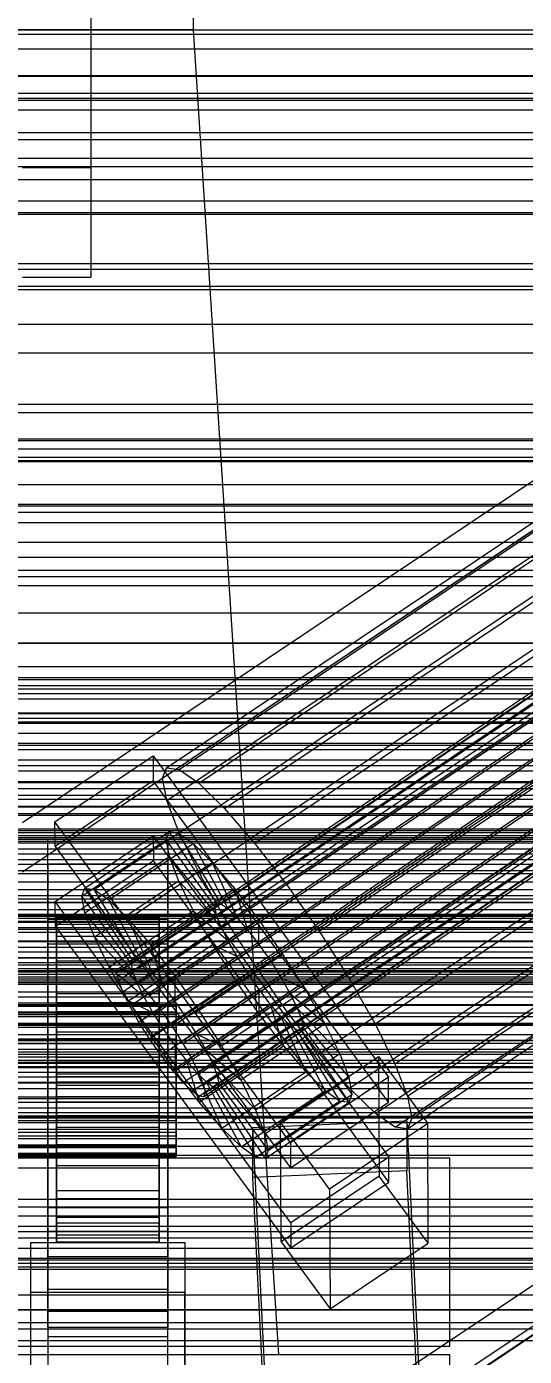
# Model space of a CAD drawing. Header units: millimetres. Extents: x -1970 to 34302, y -80068 to 6837.
# Drawn here: x 130.5 to 188.7, y -34885.2 to -34729.6 of the extents above; entities that cross this region are included whole.
import ezdxf

# ---------------------------------------------------------------- set-up
doc = ezdxf.new("R2010")
doc.units = ezdxf.units.MM
for name, color, linetype, lineweight in [('COTAS_O', 1, 'Continuous', 0), ('frontal_briquetadora', 7, 'Continuous', 0), ('frontal_C01', 7, 'Continuous', 0), ('frontal_C02', 7, 'Continuous', 0), ('frontal_C05', 7, 'Continuous', 0), ('frontal_C05-C07', 7, 'Continuous', 0), ('frontal_C07', 7, 'Continuous', 0), ('frontal_mezcladora', 7, 'Continuous', 0), ('frontal_tolva_provisional', 7, 'Continuous', 0)]:
    doc.layers.add(name, color=color, linetype=linetype, lineweight=lineweight)
doc.dimstyles.new('R19_100', dxfattribs={"dimtxt": 250, "dimasz": 150, "dimexe": 150, "dimexo": 80, "dimgap": 100, "dimtad": 1, "dimtih": 1, "dimtoh": 1, "dimdsep": 46, "dimcen": 0.09, "dimadec": 0, "dimazin": 0, "dimtfac": 1, "dimtdec": 4, "dimtofl": 0, "dimtmove": 0, "dimatfit": 3, "dimfxl": 1, "dimtolj": 1, "dimtzin": 0, "dimarcsym": 0})

# ---------------------------------------------------------------- blocks, each defined once
blk = doc.blocks.new('*D38')
at = {"layer": 'COTAS_O', "color": 0, "lineweight": -2, "transparency": 16777216}
for p, q in [((-570, -33700), (200, -33700)), ((50, -34750), (50, -33850)), ((-570, -34900), (200, -34900))]:
    blk.add_line(p, q, dxfattribs=at)
at = {"layer": 'COTAS_O', "color": 0, "transparency": 16777216}
for points in [[(25, -33850), (75, -33850), (50, -33700)], [(25, -34750), (75, -34750), (50, -34900)]]:
    blk.add_solid(points, dxfattribs=at)
at = {"layer": 'Defpoints', "color": 0, "transparency": 16777216}
for p in [(-650, -33700), (50, -33700), (-650, -34900)]:
    blk.add_point(p, dxfattribs=at)
blk = doc.blocks.new('*D39')
at = {"layer": 'COTAS_O', "color": 0, "lineweight": -2, "transparency": 16777216}
for p, q in [((-650, -34820), (-650, -34050)), ((650, -34820), (650, -34050)), ((-500, -34200), (500, -34200))]:
    blk.add_line(p, q, dxfattribs=at)
at = {"layer": 'COTAS_O', "color": 0, "transparency": 16777216}
for points in [[(-500, -34175), (-500, -34225), (-650, -34200)], [(500, -34175), (500, -34225), (650, -34200)]]:
    blk.add_solid(points, dxfattribs=at)
at = {"layer": 'Defpoints', "color": 0, "transparency": 16777216}
for p in [(650, -34200), (-650, -34900), (650, -34900)]:
    blk.add_point(p, dxfattribs=at)

msp = doc.modelspace()

# ---------------------------------------------------------------- linework, layer by layer
at = {"layer": 'frontal_briquetadora'}
for p, q in [((-210, -34750), (210, -34750)), ((-490, -34760), (490, -34760)), ((-490, -34760), (340, -34760))]:
    msp.add_line(p, q, dxfattribs=at)
at = {"layer": 'frontal_C01'}
for p, q in [((430, -34730.537), (-430, -34730.537)), ((-425, -34735.426), (425, -34735.426)), ((430, -34780.537), (-430, -34780.537)), ((430, -34785.537), (-430, -34785.537)), ((146.383, -34911.551), (330.692, -34788.553)), ((146.872, -34910.225), (331.181, -34787.227)), ((148.32, -34910.34), (332.629, -34787.342)), ((-311.15, -34807.113), (311.15, -34807.113)), ((-311.15, -34807.665), (311.15, -34807.665)), ((-311.15, -34808.289), (311.15, -34808.289)), ((-311.15, -34809.909), (311.15, -34809.909)), ((-311.15, -34811.115), (311.15, -34811.115)), ((-311.15, -34813.691), (311.15, -34813.691)), ((-311.15, -34815.396), (311.15, -34815.396)), ((-311.15, -34818.754), (311.15, -34818.754)), ((-311.15, -34820.842), (311.15, -34820.842)), ((-440, -34823.494), (440, -34823.494)), ((-440, -34823.69), (440, -34823.69)), ((-440, -34823.911), (440, -34823.911)), ((-440, -34824.485), (440, -34824.485)), ((-440, -34824.912), (440, -34824.912)), ((-440, -34825.825), (440, -34825.825)), ((311.15, -34824.753), (-311.15, -34824.753)), ((-440, -34826.429), (440, -34826.429)), ((-311.15, -34827.082), (311.15, -34827.082)), ((-440, -34827.619), (440, -34827.619)), ((-440, -34828.359), (440, -34828.359)), ((440, -34829.745), (-440, -34829.745)), ((-440, -34830.57), (440, -34830.57)), ((-440, -34832.057), (440, -34832.057)), ((-311.15, -34831.278), (311.15, -34831.278)), ((-440, -34832.911), (440, -34832.911)), ((-311.15, -34833.69), (311.15, -34833.69)), ((-440, -34834.398), (440, -34834.398)), ((-440, -34835.223), (440, -34835.223)), ((-440, -34836.609), (440, -34836.609)), ((-440, -34837.349), (440, -34837.349)), ((-311.15, -34837.886), (311.15, -34837.886)), ((-440, -34838.539), (440, -34838.539)), ((-440, -34839.143), (440, -34839.143)), ((-440, -34840.056), (440, -34840.056)), ((-440, -34840.483), (440, -34840.483)), ((-440, -34841.057), (440, -34841.057)), ((-440, -34841.278), (440, -34841.278)), ((-311.15, -34840.215), (311.15, -34840.215)), ((-440, -34841.474), (440, -34841.474)), ((-311.15, -34844.126), (311.15, -34844.126)), ((-450, -34846.475), (450, -34846.475)), ((-311.15, -34846.214), (311.15, -34846.214)), ((-311.15, -34849.572), (311.15, -34849.572)), ((-311.15, -34851.277), (311.15, -34851.277)), ((228.298, -34851.15), (130, -34916.749)), ((-311.15, -34853.853), (311.15, -34853.853)), ((-311.15, -34855.059), (311.15, -34855.059)), ((-311.15, -34856.679), (311.15, -34856.679)), ((130, -34922.468), (228.298, -34856.869)), ((-311.15, -34857.303), (311.15, -34857.303)), ((-311.15, -34857.855), (311.15, -34857.855)), ((450, -34858.65), (-450, -34858.65)), ((450, -34879.814), (-450, -34879.814))]:
    msp.add_line(p, q, dxfattribs=at)
at = {"layer": 'frontal_C02'}
for p, q in [((146.872, -34816.332), (331.181, -34692.848)), ((148.32, -34816.529), (332.629, -34693.045)), ((146.383, -34817.576), (330.692, -34694.092)), ((150.629, -34818.153), (334.938, -34694.669)), ((141.218, -34839.858), (355.017, -34696.617)), ((141.731, -34839.928), (355.53, -34696.687)), ((146.887, -34820.175), (331.197, -34696.691)), ((141.045, -34840.299), (354.844, -34697.057)), ((141.224, -34841.22), (355.022, -34697.978)), ((142.549, -34840.503), (356.348, -34697.262)), ((143.617, -34841.545), (357.415, -34698.304)), ((153.641, -34821.093), (337.95, -34697.609)), ((141.742, -34842.558), (355.541, -34699.317)), ((144.861, -34842.982), (358.659, -34699.741)), ((142.565, -34844.223), (356.363, -34700.982)), ((148.35, -34823.953), (332.659, -34700.469)), ((143.635, -34846.101), (357.434, -34702.86)), ((359.995, -34701.476), (146.196, -34844.717)), ((157.152, -34825.149), (341.461, -34701.666)), ((147.533, -34846.631), (361.332, -34703.39)), ((144.881, -34848.064), (358.68, -34704.822)), ((148.779, -34848.594), (362.578, -34705.352)), ((150.672, -34828.652), (334.981, -34705.168)), ((146.218, -34849.978), (360.017, -34706.736)), ((149.85, -34850.472), (363.648, -34707.23)), ((345.231, -34706.561), (160.922, -34830.045)), ((147.554, -34851.713), (361.352, -34708.471)), ((150.672, -34852.137), (364.471, -34708.895)), ((148.798, -34853.15), (362.596, -34709.908)), ((151.191, -34853.475), (364.989, -34710.234)), ((153.694, -34833.951), (338.003, -34710.467)), ((149.865, -34854.192), (363.664, -34710.95)), ((150.683, -34854.767), (364.482, -34711.526)), ((151.196, -34854.837), (364.995, -34711.595)), ((151.369, -34854.396), (365.168, -34711.155)), ((164.693, -34835.447), (349.002, -34711.963)), ((157.211, -34839.491), (341.52, -34716.007)), ((168.21, -34840.986), (352.519, -34717.502)), ((160.982, -34844.892), (345.291, -34721.408)), ((171.232, -34846.286), (355.541, -34722.802)), ((164.752, -34849.788), (349.061, -34726.304)), ((173.554, -34850.985), (357.863, -34727.501)), ((168.263, -34853.844), (352.572, -34730.36)), ((175.016, -34854.762), (359.326, -34731.279)), ((171.275, -34856.784), (355.584, -34733.3)), ((175.521, -34857.362), (359.83, -34733.878)), ((173.584, -34858.408), (357.893, -34734.924)), ((175.032, -34858.605), (359.341, -34735.121)), ((228.298, -34756.938), (130, -34822.796)), ((130, -34828.537), (228.298, -34762.679)), ((430, -34793.253), (-430, -34793.253)), ((430, -34798.253), (-430, -34798.253)), ((133.809, -34822.648), (145.277, -34814.964)), ((145.277, -34814.964), (145.289, -34817.887)), ((145.277, -34814.964), (172.809, -34852.557)), ((146.383, -34817.576), (146.872, -34816.332)), ((146.872, -34816.332), (148.32, -34816.529)), ((148.32, -34816.529), (150.629, -34818.153)), ((145.289, -34817.887), (133.821, -34825.57)), ((172.821, -34855.48), (145.289, -34817.887)), ((146.887, -34820.175), (146.383, -34817.576)), ((150.629, -34818.153), (153.641, -34821.093)), ((148.35, -34823.953), (146.887, -34820.175)), ((153.641, -34821.093), (157.152, -34825.149)), ((133.821, -34825.57), (133.809, -34822.648)), ((161.341, -34860.241), (133.809, -34822.648)), ((133.847, -34832), (145.315, -34824.317)), ((137.313, -34830.439), (147.143, -34823.853)), ((138.396, -34830.586), (148.226, -34824.001)), ((145.315, -34824.317), (145.327, -34827.24)), ((145.315, -34824.317), (172.847, -34861.91)), ((147.143, -34823.853), (146.777, -34824.783)), ((148.226, -34824.001), (147.143, -34823.853)), ((147.143, -34823.853), (152.686, -34832.175)), ((149.953, -34825.215), (148.226, -34824.001)), ((148.226, -34824.001), (153.199, -34832.245)), ((150.672, -34828.652), (148.35, -34823.953)), ((133, -34827.617), (133, -34824.694)), ((133, -34824.694), (147, -34824.694)), ((133, -34870.599), (133, -34824.694)), ((133.821, -34825.57), (161.353, -34863.163)), ((136.948, -34831.369), (146.777, -34824.783)), ((140.123, -34831.801), (149.953, -34825.215)), ((146.777, -34824.783), (152.513, -34832.615)), ((146.777, -34824.783), (147.155, -34826.728)), ((147, -34824.694), (147, -34827.617)), ((147, -34824.694), (147, -34870.599)), ((152.207, -34827.415), (149.953, -34825.215)), ((149.953, -34825.215), (154.017, -34832.82)), ((157.152, -34825.149), (160.922, -34830.045)), ((145.327, -34827.24), (133.859, -34834.923)), ((137.325, -34833.314), (147.155, -34826.728)), ((142.377, -34834), (152.207, -34827.415)), ((172.859, -34864.832), (145.327, -34827.24)), ((147.155, -34826.728), (152.692, -34833.536)), ((147.155, -34826.728), (148.249, -34829.554)), ((154.833, -34830.449), (152.207, -34827.415)), ((152.207, -34827.415), (155.085, -34833.862)), ((147, -34827.617), (133, -34827.617)), ((133, -34827.617), (133, -34873.521)), ((147, -34873.521), (147, -34827.617)), ((153.694, -34833.951), (150.672, -34828.652)), ((136.948, -34831.369), (137.313, -34830.439)), ((142.856, -34838.761), (137.313, -34830.439)), ((137.313, -34830.439), (138.396, -34830.586)), ((138.419, -34836.139), (148.249, -34829.554)), ((145.003, -34837.035), (154.833, -34830.449)), ((148.249, -34829.554), (153.21, -34834.875)), ((148.249, -34829.554), (149.985, -34833.068)), ((157.653, -34834.111), (154.833, -34830.449)), ((154.833, -34830.449), (156.329, -34835.299)), ((160.922, -34830.045), (164.693, -34835.447)), ((133.859, -34834.923), (133.847, -34832)), ((161.379, -34869.593), (133.847, -34832)), ((142.683, -34839.201), (136.948, -34831.369)), ((137.325, -34833.314), (136.948, -34831.369)), ((143.369, -34838.83), (138.396, -34830.586)), ((138.396, -34830.586), (140.123, -34831.801)), ((144.188, -34839.406), (140.123, -34831.801)), ((140.123, -34831.801), (142.377, -34834)), ((142.862, -34840.122), (137.325, -34833.314)), ((138.419, -34836.139), (137.325, -34833.314)), ((140.156, -34839.654), (149.985, -34833.068)), ((152.513, -34832.615), (142.683, -34839.201)), ((152.686, -34832.175), (142.856, -34838.761)), ((152.692, -34833.536), (142.862, -34840.122)), ((153.199, -34832.245), (143.369, -34838.83)), ((154.017, -34832.82), (144.188, -34839.406)), ((149.985, -34833.068), (154.033, -34836.54)), ((149.985, -34833.068), (152.246, -34837.033)), ((152.513, -34832.615), (152.686, -34832.175)), ((152.692, -34833.536), (152.513, -34832.615)), ((152.686, -34832.175), (153.199, -34832.245)), ((153.21, -34834.875), (152.692, -34833.536)), ((153.199, -34832.245), (154.017, -34832.82)), ((154.017, -34832.82), (155.085, -34833.862)), ((133, -34836.97), (133, -34834.047)), ((133, -34834.047), (147, -34834.047)), ((133, -34879.951), (133, -34834.047)), ((133.859, -34834.923), (161.391, -34872.516)), ((134, -34843.833), (134, -34833.839)), ((134, -34833.839), (134, -34834.315)), ((134, -34833.839), (146, -34833.839)), ((134, -34834.657), (134, -34833.839)), ((134, -34844.059), (134, -34834.315)), ((134, -34834.315), (134, -34836.053)), ((134, -34834.315), (146, -34834.315)), ((134, -34844.221), (134, -34834.657)), ((134, -34834.657), (146, -34834.657)), ((134, -34836.714), (134, -34834.657)), ((145.255, -34840.448), (142.377, -34834)), ((142.377, -34834), (145.003, -34837.035)), ((153.21, -34834.875), (143.38, -34841.461)), ((155.085, -34833.862), (145.255, -34840.448)), ((146, -34834.315), (146, -34833.839)), ((146, -34833.839), (146, -34843.833)), ((146, -34833.839), (146, -34834.657)), ((146, -34836.053), (146, -34834.315)), ((146, -34834.315), (146, -34844.059)), ((146, -34834.657), (146, -34844.221)), ((146, -34834.657), (146, -34836.714)), ((147, -34834.047), (147, -34836.97)), ((147, -34834.047), (147, -34879.951)), ((157.653, -34834.111), (147.823, -34840.697)), ((154.033, -34836.54), (153.21, -34834.875)), ((157.211, -34839.491), (153.694, -34833.951)), ((155.085, -34833.862), (156.329, -34835.299)), ((157.665, -34837.034), (157.653, -34834.111)), ((160.474, -34838.152), (157.653, -34834.111)), ((134, -34844.882), (134, -34836.053)), ((134, -34836.053), (134, -34838.933)), ((134, -34836.053), (146, -34836.053)), ((134, -34845.195), (134, -34836.714)), ((134, -34836.714), (146, -34836.714)), ((134, -34839.868), (134, -34836.714)), ((143.38, -34841.461), (138.419, -34836.139)), ((140.156, -34839.654), (138.419, -34836.139)), ((154.033, -34836.54), (144.203, -34843.126)), ((146, -34838.933), (146, -34836.053)), ((146, -34836.053), (146, -34844.882)), ((146, -34836.714), (146, -34845.195)), ((146, -34836.714), (146, -34839.868)), ((156.329, -34835.299), (146.499, -34841.885)), ((155.103, -34838.418), (154.033, -34836.54)), ((156.329, -34835.299), (157.665, -34837.034)), ((164.693, -34835.447), (168.21, -34840.986)), ((147, -34836.97), (133, -34836.97)), ((133, -34836.97), (133, -34882.874)), ((142.416, -34843.619), (152.246, -34837.033)), ((146.499, -34841.885), (145.003, -34837.035)), ((145.003, -34837.035), (147.823, -34840.697)), ((147, -34882.874), (147, -34836.97)), ((147.835, -34843.619), (157.665, -34837.034)), ((150.644, -34844.737), (160.474, -34838.152)), ((152.246, -34837.033), (155.103, -34838.418)), ((152.246, -34837.033), (154.877, -34841.176)), ((157.665, -34837.034), (159.001, -34838.948)), ((160.474, -34838.152), (159.001, -34838.948)), ((163.105, -34842.295), (160.474, -34838.152)), ((134, -34846.246), (134, -34838.933)), ((134, -34838.933), (134, -34842.761)), ((134, -34838.933), (146, -34838.933)), ((134, -34846.689), (134, -34839.868)), ((134, -34839.868), (146, -34839.868)), ((134, -34843.906), (134, -34839.868)), ((144.203, -34843.126), (140.156, -34839.654)), ((142.416, -34843.619), (140.156, -34839.654)), ((141.045, -34840.299), (141.218, -34839.858)), ((141.218, -34839.858), (141.731, -34839.928)), ((142.856, -34838.761), (142.683, -34839.201)), ((142.683, -34839.201), (142.862, -34840.122)), ((143.369, -34838.83), (142.856, -34838.761)), ((144.188, -34839.406), (143.369, -34838.83)), ((145.255, -34840.448), (144.188, -34839.406)), ((155.103, -34838.418), (145.274, -34845.003)), ((146, -34842.761), (146, -34838.933)), ((146, -34838.933), (146, -34846.246)), ((146, -34839.868), (146, -34846.689)), ((146, -34839.868), (146, -34843.906)), ((159.001, -34838.948), (149.171, -34845.533)), ((156.35, -34840.38), (155.103, -34838.418)), ((160.982, -34844.892), (157.211, -34839.491)), ((159.001, -34838.948), (160.247, -34840.91)), ((141.224, -34841.22), (141.045, -34840.299)), ((141.742, -34842.558), (141.224, -34841.22)), ((141.731, -34839.928), (142.549, -34840.503)), ((142.549, -34840.503), (143.617, -34841.545)), ((142.862, -34840.122), (143.38, -34841.461)), ((143.38, -34841.461), (144.203, -34843.126)), ((145.047, -34847.762), (154.877, -34841.176)), ((146.499, -34841.885), (145.255, -34840.448)), ((156.35, -34840.38), (146.52, -34846.966)), ((147.823, -34840.697), (147.835, -34843.619)), ((147.823, -34840.697), (150.644, -34844.737)), ((160.247, -34840.91), (150.417, -34847.496)), ((154.877, -34841.176), (156.35, -34840.38)), ((154.877, -34841.176), (157.698, -34845.217)), ((157.686, -34842.294), (156.35, -34840.38)), ((163.105, -34842.295), (160.247, -34840.91)), ((160.247, -34840.91), (161.318, -34842.788)), ((168.21, -34840.986), (171.232, -34846.286)), ((134, -34848.059), (134, -34842.761)), ((134, -34842.761), (134, -34847.275)), ((134, -34842.761), (146, -34842.761)), ((142.565, -34844.223), (141.742, -34842.558)), ((143.617, -34841.545), (144.861, -34842.982)), ((144.861, -34842.982), (146.196, -34844.717)), ((146, -34847.275), (146, -34842.761)), ((146, -34842.761), (146, -34848.059)), ((147.835, -34843.619), (146.499, -34841.885)), ((157.686, -34842.294), (147.856, -34848.88)), ((161.318, -34842.788), (151.488, -34849.374)), ((153.275, -34848.881), (163.105, -34842.295)), ((157.698, -34845.217), (157.686, -34842.294)), ((159.022, -34844.029), (157.686, -34842.294)), ((165.365, -34846.26), (161.318, -34842.788)), ((161.318, -34842.788), (162.14, -34844.453)), ((165.365, -34846.26), (163.105, -34842.295)), ((-148, -34843.833), (148, -34843.833)), ((-148, -34844.059), (148, -34844.059)), ((-148, -34844.221), (148, -34844.221)), ((134, -34844.059), (134, -34843.833)), ((146, -34843.833), (134, -34843.833)), ((134, -34843.833), (134, -34844.221)), ((134, -34848.602), (134, -34843.906)), ((134, -34843.906), (146, -34843.906)), ((134, -34848.552), (134, -34843.906)), ((134, -34844.882), (134, -34844.059)), ((146, -34844.059), (134, -34844.059)), ((146, -34844.221), (134, -34844.221)), ((134, -34844.221), (134, -34845.195)), ((145.274, -34845.003), (142.416, -34843.619)), ((145.047, -34847.762), (142.416, -34843.619)), ((143.635, -34846.101), (142.565, -34844.223)), ((144.203, -34843.126), (145.274, -34845.003)), ((146, -34843.833), (146, -34844.059)), ((146, -34844.221), (146, -34843.833)), ((146, -34843.906), (146, -34848.602)), ((146, -34843.906), (146, -34848.552)), ((146, -34844.059), (146, -34844.882)), ((146, -34845.195), (146, -34844.221)), ((149.171, -34845.533), (147.835, -34843.619)), ((148, -34844.059), (148, -34843.833)), ((148, -34843.833), (148, -34844.221)), ((148, -34844.882), (148, -34844.059)), ((148, -34844.221), (148, -34845.195)), ((159.022, -34844.029), (149.192, -34850.615)), ((162.14, -34844.453), (152.311, -34851.039)), ((160.518, -34848.879), (159.022, -34844.029)), ((160.266, -34845.466), (159.022, -34844.029)), ((167.102, -34849.774), (162.14, -34844.453)), ((162.14, -34844.453), (162.659, -34845.792)), ((-148, -34844.882), (148, -34844.882)), ((-148, -34845.195), (148, -34845.195)), ((134, -34846.246), (134, -34844.882)), ((146, -34844.882), (134, -34844.882)), ((146, -34845.195), (134, -34845.195)), ((134, -34845.195), (134, -34846.689)), ((144.881, -34848.064), (143.635, -34846.101)), ((145.274, -34845.003), (146.52, -34846.966)), ((146, -34844.882), (146, -34846.246)), ((146, -34846.689), (146, -34845.195)), ((146.196, -34844.717), (147.533, -34846.631)), ((147.868, -34851.803), (157.698, -34845.217)), ((148, -34846.246), (148, -34844.882)), ((148, -34845.195), (148, -34846.689)), ((149.171, -34845.533), (150.644, -34844.737)), ((150.417, -34847.496), (149.171, -34845.533)), ((160.266, -34845.466), (150.436, -34852.052)), ((150.644, -34844.737), (153.275, -34848.881)), ((162.659, -34845.792), (152.829, -34852.378)), ((157.698, -34845.217), (160.518, -34848.879)), ((163.144, -34851.913), (160.266, -34845.466)), ((161.333, -34846.508), (160.266, -34845.466)), ((164.752, -34849.788), (160.982, -34844.892)), ((168.196, -34852.6), (162.659, -34845.792)), ((162.659, -34845.792), (162.837, -34846.713)), ((-148, -34846.246), (148, -34846.246)), ((-148, -34846.689), (148, -34846.689)), ((134, -34848.059), (134, -34846.246)), ((146, -34846.246), (134, -34846.246)), ((146, -34846.689), (134, -34846.689)), ((134, -34846.689), (134, -34848.602)), ((134, -34847.275), (134, -34850.197)), ((146, -34847.275), (134, -34847.275)), ((134, -34847.275), (134, -34852.167)), ((146.52, -34846.966), (145.047, -34847.762)), ((146, -34846.246), (146, -34848.059)), ((146, -34848.602), (146, -34846.689)), ((146, -34850.197), (146, -34847.275)), ((146, -34852.167), (146, -34847.275)), ((146.52, -34846.966), (147.856, -34848.88)), ((147.533, -34846.631), (148.779, -34848.594)), ((148, -34848.059), (148, -34846.246)), ((148, -34846.689), (148, -34848.602)), ((151.488, -34849.374), (150.417, -34847.496)), ((150.417, -34847.496), (153.275, -34848.881)), ((161.333, -34846.508), (151.503, -34853.094)), ((162.151, -34847.084), (152.321, -34853.669)), ((162.664, -34847.153), (152.835, -34853.739)), ((162.837, -34846.713), (153.008, -34853.299)), ((155.535, -34852.845), (165.365, -34846.26)), ((165.397, -34854.113), (161.333, -34846.508)), ((162.151, -34847.084), (161.333, -34846.508)), ((167.125, -34855.327), (162.151, -34847.084)), ((162.664, -34847.153), (162.151, -34847.084)), ((162.837, -34846.713), (162.664, -34847.153)), ((168.208, -34855.475), (162.664, -34847.153)), ((168.573, -34854.545), (162.837, -34846.713)), ((167.102, -34849.774), (165.365, -34846.26)), ((171.232, -34846.286), (173.554, -34850.985)), ((430, -34848.253), (-430, -34848.253)), ((-148, -34848.059), (148, -34848.059)), ((-148, -34848.602), (148, -34848.602)), ((134, -34850.197), (134, -34848.059)), ((146, -34848.059), (134, -34848.059)), ((134, -34850.802), (134, -34848.552)), ((134, -34848.552), (146, -34848.552)), ((134, -34853.489), (134, -34848.552)), ((146, -34848.602), (134, -34848.602)), ((134, -34848.602), (134, -34850.802)), ((146.218, -34849.978), (144.881, -34848.064)), ((147.868, -34851.803), (145.047, -34847.762)), ((146, -34848.059), (146, -34850.197)), ((146, -34848.552), (146, -34850.802)), ((146, -34848.552), (146, -34853.489)), ((146, -34850.802), (146, -34848.602)), ((147.856, -34848.88), (147.868, -34851.803)), ((147.856, -34848.88), (149.192, -34850.615)), ((148, -34850.197), (148, -34848.059)), ((148, -34848.602), (148, -34850.802)), ((148.779, -34848.594), (149.85, -34850.472)), ((150.688, -34855.465), (160.518, -34848.879)), ((153.275, -34848.881), (155.535, -34852.845)), ((160.518, -34848.879), (163.144, -34851.913)), ((148, -34850.197), (-148, -34850.197)), ((-148, -34850.802), (148, -34850.802)), ((134, -34850.197), (146, -34850.197)), ((134, -34852.515), (134, -34850.197)), ((146, -34850.802), (134, -34850.802)), ((134, -34850.802), (134, -34853.141)), ((146, -34850.197), (146, -34852.515)), ((146, -34853.141), (146, -34850.802)), ((147.554, -34851.713), (146.218, -34849.978)), ((148, -34852.515), (148, -34850.197)), ((148, -34850.802), (148, -34853.141)), ((149.192, -34850.615), (150.688, -34855.465)), ((149.192, -34850.615), (150.436, -34852.052)), ((149.85, -34850.472), (150.672, -34852.137)), ((152.311, -34851.039), (151.488, -34849.374)), ((151.488, -34849.374), (155.535, -34852.845)), ((157.272, -34856.36), (167.102, -34849.774)), ((160.19, -34857.798), (171.658, -34850.114)), ((168.263, -34853.844), (164.752, -34849.788)), ((168.196, -34852.6), (167.102, -34849.774)), ((171.658, -34850.114), (171.715, -34864.143)), ((171.658, -34850.114), (177.394, -34857.946)), ((134, -34852.515), (134, -34852.167)), ((134, -34852.167), (134, -34857.104)), ((134, -34852.167), (146, -34852.167)), ((146, -34857.104), (146, -34852.167)), ((146, -34852.167), (146, -34852.515)), ((148.798, -34853.15), (147.554, -34851.713)), ((150.688, -34855.465), (147.868, -34851.803)), ((150.436, -34852.052), (153.314, -34858.499)), ((150.436, -34852.052), (151.503, -34853.094)), ((150.672, -34852.137), (151.191, -34853.475)), ((152.829, -34852.378), (152.311, -34851.039)), ((152.311, -34851.039), (157.272, -34856.36)), ((153.314, -34858.499), (163.144, -34851.913)), ((163.144, -34851.913), (165.397, -34854.113)), ((173.554, -34850.985), (175.016, -34854.762)), ((430, -34853.253), (-430, -34853.253)), ((-148, -34852.515), (148, -34852.515)), ((-148, -34853.141), (148, -34853.141)), ((134, -34854.853), (134, -34852.515)), ((146, -34852.515), (134, -34852.515)), ((134, -34853.141), (134, -34853.489)), ((146, -34853.141), (134, -34853.141)), ((134, -34853.141), (134, -34855.458)), ((134, -34853.489), (146, -34853.489)), ((134, -34858.381), (134, -34853.489)), ((146, -34852.515), (146, -34854.853)), ((146, -34853.489), (146, -34853.141)), ((146, -34855.458), (146, -34853.141)), ((146, -34853.489), (146, -34858.381)), ((148, -34854.853), (148, -34852.515)), ((148, -34853.141), (148, -34855.458)), ((149.865, -34854.192), (148.798, -34853.15)), ((151.191, -34853.475), (151.369, -34854.396)), ((151.503, -34853.094), (155.567, -34860.699)), ((151.503, -34853.094), (152.321, -34853.669)), ((152.321, -34853.669), (157.295, -34861.913)), ((152.321, -34853.669), (152.835, -34853.739)), ((153.008, -34853.299), (152.829, -34852.378)), ((152.829, -34852.378), (158.366, -34859.186)), ((152.835, -34853.739), (153.008, -34853.299)), ((152.835, -34853.739), (158.378, -34862.061)), ((153.008, -34853.299), (158.743, -34861.13)), ((155.535, -34852.845), (157.272, -34856.36)), ((158.366, -34859.186), (168.196, -34852.6)), ((172.809, -34852.557), (161.341, -34860.241)), ((168.573, -34854.545), (168.196, -34852.6)), ((171.275, -34856.784), (168.263, -34853.844)), ((172.821, -34855.48), (172.809, -34852.557)), ((-148, -34854.853), (148, -34854.853)), ((-148, -34855.458), (148, -34855.458)), ((134, -34857.054), (134, -34854.853)), ((134, -34854.853), (134, -34857.104)), ((146, -34854.853), (134, -34854.853)), ((134, -34855.458), (134, -34858.381)), ((146, -34855.458), (134, -34855.458)), ((134, -34855.458), (134, -34857.596)), ((146, -34857.104), (146, -34854.853)), ((146, -34854.853), (146, -34857.054)), ((146, -34858.381), (146, -34855.458)), ((146, -34857.596), (146, -34855.458)), ((148, -34857.054), (148, -34854.853)), ((148, -34855.458), (148, -34857.596)), ((150.683, -34854.767), (149.865, -34854.192)), ((151.196, -34854.837), (150.683, -34854.767)), ((153.314, -34858.499), (150.688, -34855.465)), ((151.369, -34854.396), (151.196, -34854.837)), ((155.567, -34860.699), (165.397, -34854.113)), ((157.295, -34861.913), (167.125, -34855.327)), ((158.378, -34862.061), (168.208, -34855.475)), ((158.743, -34861.13), (168.573, -34854.545)), ((165.397, -34854.113), (167.125, -34855.327)), ((167.125, -34855.327), (168.208, -34855.475)), ((168.208, -34855.475), (168.573, -34854.545)), ((175.016, -34854.762), (175.521, -34857.362)), ((157.272, -34856.36), (158.366, -34859.186)), ((161.353, -34863.163), (172.821, -34855.48)), ((173.584, -34858.408), (171.275, -34856.784)), ((-148, -34857.054), (148, -34857.054)), ((-148, -34857.596), (148, -34857.596)), ((134, -34858.966), (134, -34857.054)), ((134, -34857.054), (134, -34861.75)), ((146, -34857.054), (134, -34857.054)), ((134, -34857.104), (134, -34861.75)), ((134, -34857.104), (146, -34857.104)), ((134, -34857.596), (134, -34862.894)), ((146, -34857.596), (134, -34857.596)), ((134, -34857.596), (134, -34859.409)), ((134, -34858.381), (146, -34858.381)), ((134, -34862.894), (134, -34858.381)), ((146, -34861.75), (146, -34857.054)), ((146, -34857.054), (146, -34858.966)), ((146, -34861.75), (146, -34857.104)), ((146, -34862.894), (146, -34857.596)), ((146, -34859.409), (146, -34857.596)), ((146, -34858.381), (146, -34862.894)), ((148, -34858.966), (148, -34857.054)), ((148, -34857.596), (148, -34859.409)), ((155.567, -34860.699), (153.314, -34858.499)), ((156.962, -34858.444), (174.943, -34857.65)), ((156.962, -34864.291), (156.962, -34858.444)), ((159.83, -34917.821), (156.962, -34858.444)), ((160.247, -34871.826), (160.19, -34857.798)), ((165.926, -34865.629), (160.19, -34857.798)), ((177.394, -34857.946), (165.926, -34865.629)), ((175.032, -34858.605), (173.584, -34858.408)), ((174.943, -34857.65), (174.943, -34863.496)), ((174.943, -34857.65), (177.811, -34917.027)), ((175.521, -34857.362), (175.032, -34858.605)), ((177.451, -34871.975), (177.394, -34857.946)), ((-148, -34858.966), (148, -34858.966)), ((-148, -34859.409), (148, -34859.409)), ((134, -34860.461), (134, -34858.966)), ((134, -34858.966), (134, -34865.787)), ((146, -34858.966), (134, -34858.966)), ((134, -34859.409), (134, -34866.722)), ((146, -34859.409), (134, -34859.409)), ((134, -34859.409), (134, -34860.774)), ((146, -34865.787), (146, -34858.966)), ((146, -34858.966), (146, -34860.461)), ((146, -34866.722), (146, -34859.409)), ((146, -34860.774), (146, -34859.409)), ((148, -34860.461), (148, -34858.966)), ((148, -34859.409), (148, -34860.774)), ((158.366, -34859.186), (158.743, -34861.13)), ((-148, -34860.461), (148, -34860.461)), ((-148, -34860.774), (148, -34860.774)), ((-148, -34861.435), (148, -34861.435)), ((-148, -34861.597), (148, -34861.597)), ((134, -34861.435), (134, -34860.461)), ((134, -34860.461), (134, -34868.942)), ((146, -34860.461), (134, -34860.461)), ((134, -34860.774), (134, -34869.603)), ((146, -34860.774), (134, -34860.774)), ((134, -34860.774), (134, -34861.597)), ((134, -34861.822), (134, -34861.435)), ((134, -34861.435), (134, -34870.998)), ((146, -34861.435), (134, -34861.435)), ((134, -34861.597), (134, -34871.34)), ((146, -34861.597), (134, -34861.597)), ((134, -34861.597), (134, -34861.822)), ((146, -34868.942), (146, -34860.461)), ((146, -34860.461), (146, -34861.435)), ((146, -34869.603), (146, -34860.774)), ((146, -34861.597), (146, -34860.774)), ((146, -34870.998), (146, -34861.435)), ((146, -34861.435), (146, -34861.822)), ((146, -34871.34), (146, -34861.597)), ((146, -34861.822), (146, -34861.597)), ((148, -34861.435), (148, -34860.461)), ((148, -34860.774), (148, -34861.597)), ((148, -34861.822), (148, -34861.435)), ((148, -34861.597), (148, -34861.822)), ((157.295, -34861.913), (155.567, -34860.699)), ((158.743, -34861.13), (158.378, -34862.061)), ((161.341, -34860.241), (161.353, -34863.163)), ((-148, -34861.822), (148, -34861.822)), ((134, -34861.75), (134, -34865.787)), ((134, -34861.75), (146, -34861.75)), ((134, -34861.822), (134, -34871.816)), ((146, -34861.822), (134, -34861.822)), ((134, -34862.894), (146, -34862.894)), ((134, -34866.722), (134, -34862.894)), ((146, -34865.787), (146, -34861.75)), ((146, -34871.816), (146, -34861.822)), ((146, -34862.894), (146, -34866.722)), ((158.378, -34862.061), (157.295, -34861.913)), ((172.847, -34861.91), (161.379, -34869.593)), ((172.859, -34864.832), (172.847, -34861.91)), ((174.943, -34863.496), (156.962, -34864.291)), ((159.83, -34923.667), (156.962, -34864.291)), ((171.715, -34864.143), (160.247, -34871.826)), ((177.451, -34871.975), (171.715, -34864.143)), ((177.811, -34922.873), (174.943, -34863.496)), ((134, -34865.787), (134, -34868.942)), ((134, -34865.787), (146, -34865.787)), ((146, -34868.942), (146, -34865.787)), ((161.391, -34872.516), (172.859, -34864.832)), ((165.926, -34865.629), (165.983, -34879.658)), ((133, -34881.838), (133, -34867.809)), ((133, -34867.809), (147, -34867.809)), ((133, -34877.373), (133, -34867.809)), ((134, -34866.722), (146, -34866.722)), ((134, -34869.603), (134, -34866.722)), ((146, -34866.722), (146, -34869.603)), ((147, -34867.809), (147, -34881.838)), ((147, -34867.809), (147, -34877.373)), ((134, -34868.942), (134, -34870.998)), ((134, -34868.942), (146, -34868.942)), ((146, -34870.998), (146, -34868.942)), ((147, -34870.599), (133, -34870.599)), ((133, -34870.599), (133, -34873.521)), ((134, -34869.603), (146, -34869.603)), ((134, -34871.34), (134, -34869.603)), ((134, -34870.998), (134, -34871.816)), ((134, -34870.998), (146, -34870.998)), ((146, -34869.603), (146, -34871.34)), ((146, -34871.816), (146, -34870.998)), ((147, -34873.521), (147, -34870.599)), ((161.379, -34869.593), (161.391, -34872.516)), ((131, -34877.746), (131, -34871.901)), ((131, -34871.901), (149, -34871.901)), ((131, -34917.422), (131, -34871.901)), ((134, -34871.34), (146, -34871.34)), ((134, -34871.816), (134, -34871.34)), ((134, -34871.816), (146, -34871.816)), ((146, -34871.34), (146, -34871.816)), ((149, -34871.901), (149, -34877.746)), ((149, -34871.901), (149, -34917.422)), ((160.247, -34871.826), (165.983, -34879.658)), ((165.983, -34879.658), (177.451, -34871.975)), ((133, -34873.521), (147, -34873.521)), ((149, -34877.746), (131, -34877.746)), ((131, -34923.268), (131, -34877.746)), ((147, -34877.373), (133, -34877.373)), ((133, -34877.373), (133, -34891.401)), ((147, -34891.401), (147, -34877.373)), ((149, -34923.268), (149, -34877.746)), ((147, -34879.951), (133, -34879.951)), ((133, -34879.951), (133, -34882.874)), ((147, -34882.874), (147, -34879.951)), ((147, -34881.838), (133, -34881.838)), ((133, -34881.838), (133, -34891.401)), ((147, -34891.401), (147, -34881.838)), ((133, -34882.874), (147, -34882.874))]:
    msp.add_line(p, q, dxfattribs=at)
at = {"layer": 'frontal_C05'}
for p, q in [((-250, -34730), (250, -34730)), ((-250, -34738), (250, -34738)), ((-250, -34742), (250, -34742)), ((-250, -34746), (250, -34746)), ((-300, -34750), (300, -34750)), ((-250, -34750), (250, -34750)), ((-300, -34758), (300, -34758)), ((250, -34818), (-250, -34818))]:
    msp.add_line(p, q, dxfattribs=at)
at = {"layer": 'frontal_C05-C07'}
for p, q in [((250, -34735.376), (-250, -34735.376)), ((-250, -34739.376), (250, -34739.376)), ((250, -34747.556), (-250, -34747.556)), ((-250, -34751.556), (250, -34751.556)), ((250, -34760.424), (-250, -34760.424)), ((-250, -34764.424), (250, -34764.424)), ((250, -34773.848), (-250, -34773.848)), ((-250, -34777.848), (250, -34777.848)), ((250, -34787.687), (-250, -34787.687)), ((-250, -34791.687), (250, -34791.687)), ((250, -34801.798), (-250, -34801.798)), ((-250, -34805.798), (250, -34805.798)), ((240, -34870), (-240, -34870)), ((-240, -34878), (240, -34878)), ((-240, -34882), (240, -34882))]:
    msp.add_line(p, q, dxfattribs=at)
at = {"layer": 'frontal_C07'}
for p, q in [((250, -34732.241), (-250, -34732.241)), ((250, -34738.276), (-250, -34738.276)), ((250, -34742.872), (-250, -34742.872)), ((250, -34751.406), (-250, -34751.406)), ((250, -34757.396), (-250, -34757.396)), ((250, -34767.848), (-250, -34767.848)), ((250, -34774.823), (-250, -34774.823)), ((420, -34778.071), (-420, -34778.071)), ((420, -34779.063), (-420, -34779.063)), ((420, -34780.418), (-420, -34780.418)), ((420, -34783.242), (-420, -34783.242)), ((420, -34785.746), (-420, -34785.746)), ((250, -34786.48), (-250, -34786.48)), ((420, -34789.973), (-420, -34789.973)), ((420, -34793.244), (-420, -34793.244)), ((-250, -34793.966), (250, -34793.966)), ((-420, -34798.23), (420, -34798.23)), ((420, -34801.77), (-420, -34801.77)), ((250, -34804.55), (0, -34804.55)), ((420, -34806.756), (-420, -34806.756)), ((250, -34806.034), (-250, -34806.034)), ((420, -34810.027), (-420, -34810.027)), ((-250, -34810.531), (250, -34810.531)), ((-250, -34810.951), (250, -34810.951)), ((0, -34810.531), (250, -34810.531)), ((-250, -34812.284), (250, -34812.284)), ((420, -34814.254), (-420, -34814.254)), ((250, -34813.52), (-250, -34813.52)), ((-250, -34816.091), (250, -34816.091)), ((420, -34816.758), (-420, -34816.758)), ((-250, -34818.052), (250, -34818.052)), ((420, -34819.582), (-420, -34819.582)), ((420, -34820.937), (-420, -34820.937)), ((420, -34821.929), (-420, -34821.929)), ((-250, -34821.693), (250, -34821.693)), ((-250, -34824.249), (250, -34824.249)), ((250, -34825.177), (-250, -34825.177)), ((-250, -34828.708), (250, -34828.708)), ((-250, -34831.684), (250, -34831.684)), ((-268, -34833.456), (268, -34833.456)), ((-268, -34833.574), (268, -34833.574)), ((250, -34832.152), (-250, -34832.152)), ((-268, -34833.949), (268, -34833.949)), ((-268, -34834.296), (268, -34834.296)), ((-268, -34835.02), (268, -34835.02)), ((-268, -34835.571), (268, -34835.571)), ((-268, -34836.595), (268, -34836.595)), ((-250, -34836.658), (250, -34836.658)), ((-268, -34837.314), (268, -34837.314)), ((-268, -34838.568), (268, -34838.568)), ((-268, -34839.405), (268, -34839.405)), ((250, -34839.852), (-250, -34839.852)), ((-268, -34840.804), (268, -34840.804)), ((268, -34841.703), (-268, -34841.703)), ((250, -34842.604), (-250, -34842.604)), ((-268, -34843.151), (268, -34843.151)), ((-268, -34844.049), (268, -34844.049)), ((-268, -34845.448), (268, -34845.448)), ((-250, -34845.001), (250, -34845.001)), ((-268, -34846.285), (268, -34846.285)), ((-268, -34847.539), (268, -34847.539)), ((-268, -34848.258), (268, -34848.258)), ((-250, -34848.195), (250, -34848.195)), ((250, -34848.594), (-250, -34848.594)), ((-268, -34849.282), (268, -34849.282)), ((-268, -34849.834), (268, -34849.834)), ((-268, -34850.558), (268, -34850.558)), ((-268, -34850.904), (268, -34850.904)), ((-268, -34851.279), (268, -34851.279)), ((-268, -34851.398), (268, -34851.398)), ((-250, -34853.169), (250, -34853.169)), ((-250, -34856.145), (250, -34856.145)), ((250, -34857.128), (-250, -34857.128)), ((-250, -34860.605), (250, -34860.605)), ((250, -34861.724), (-250, -34861.724)), ((-250, -34863.16), (250, -34863.16)), ((-250, -34866.801), (250, -34866.801)), ((250, -34867.759), (-250, -34867.759)), ((-250, -34868.762), (250, -34868.762)), ((250, -34870.648), (-250, -34870.648)), ((-250, -34871.337), (250, -34871.337)), ((-250, -34872.57), (250, -34872.57)), ((250, -34873.771), (-250, -34873.771)), ((-250, -34873.903), (250, -34873.903)), ((-250, -34874.323), (250, -34874.323)), ((250, -34874.757), (-250, -34874.757)), ((-250, -34879.741), (250, -34879.741)), ((-350, -34881.25), (350, -34881.25)), ((250, -34883.401), (0, -34883.401))]:
    msp.add_line(p, q, dxfattribs=at)
at = {"layer": 'frontal_mezcladora'}
for p, q in [((138, -34709.466), (138, -34746.089)), ((150, -34730), (150, -34710)), ((-625, -34730), (625, -34730)), ((150, -34730), (-150, -34730)), ((150, -34730), (625, -34730)), ((160, -34885), (150, -34730)), ((-420, -34737.414), (240, -34737.414)), ((-420, -34745), (240, -34745)), ((-400, -34745), (220, -34745)), ((130, -34746.089), (138, -34746.089)), ((138, -34746.089), (138, -34758.95)), ((130, -34758.95), (138, -34758.95)), ((-600, -34760), (600, -34760)), ((-465, -34760), (295, -34760)), ((-400, -34780), (220, -34780)), ((-465, -34795), (295, -34795)), ((-600, -34820), (600, -34820)), ((-180, -34862), (180, -34862)), ((180, -34884), (180, -34862)), ((-600, -34875), (600, -34875)), ((-180, -34884), (180, -34884)), ((-180, -34885), (180, -34885)), ((-160, -34885), (160, -34885)), ((180, -34915), (180, -34885))]:
    msp.add_line(p, q, dxfattribs=at)
at = {"layer": 'frontal_tolva_provisional'}
for p, q in [((290, -34852), (-290, -34852)), ((-290, -34857.142), (290, -34857.142)), ((-290, -34859.713), (290, -34859.713))]:
    msp.add_line(p, q, dxfattribs=at)

# ---------------------------------------------------------------- dimensions: what is measured, and where the dimension line sits
at = {"layer": 'COTAS_O'}
for p2, distance, picture, middle in [((-650, -33700), -700, '*D38', (50, -34300)), ((650, -34900), 700, '*D39', (0, -34200))]:
    dim = msp.add_aligned_dim(p1=(-650, -34900), p2=p2, distance=distance, text='<> O', dimstyle='R19_100', dxfattribs=at)
    dim.commit()
    dim.dimension.update_dxf_attribs({"geometry": picture, "text_midpoint": middle})

doc.saveas('drawing.dxf')
